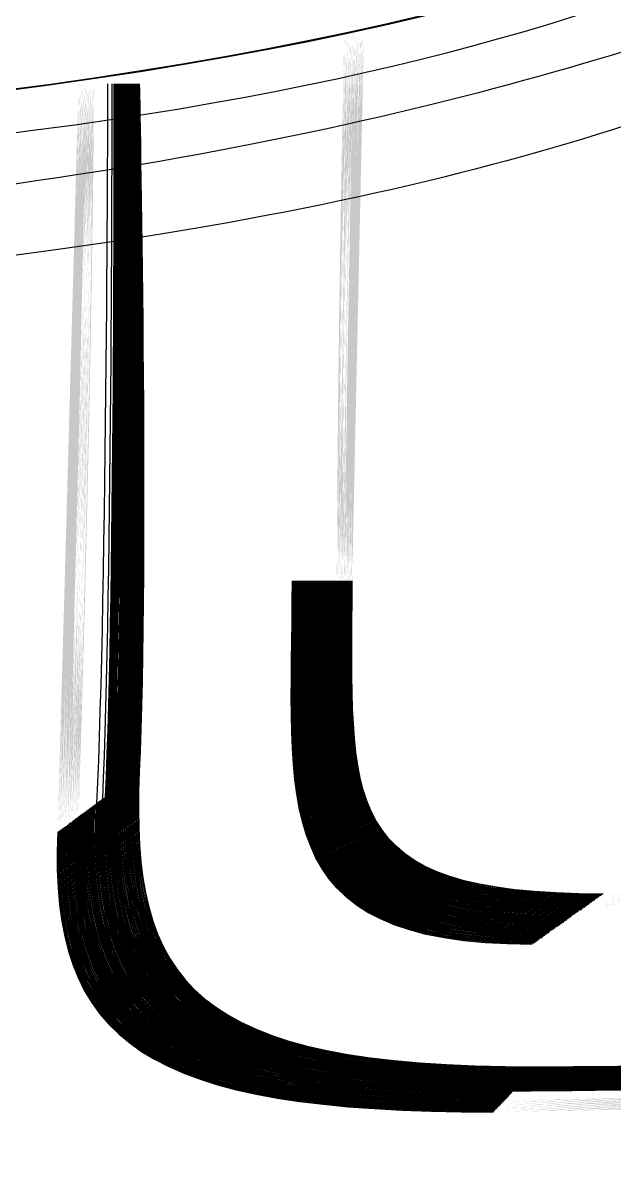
# Model space of a CAD drawing. Header units: millimetres. Extents: x 1111 to 1333, y -447 to -319.
# Drawn here: x 1281.2238 to 1281.2924, y -442.0168 to -441.8849 of the extents above; entities that cross this region are included whole.
import ezdxf

# ---------------------------------------------------------------- set-up
doc = ezdxf.new("R2010")
doc.units = ezdxf.units.MM

# ---------------------------------------------------------------- blocks, each defined once
blk = doc.blocks.new('scanne')
at = {"transparency": 33554559}
h = blk.add_hatch(color=256, dxfattribs=at)
h.paths.add_polyline_path([(0.3979454049256219, 0.4791329644069721, 0.000348593503615), (1.12273494491842, 0.4778556414512423)], flags=0)
h.paths.add_polyline_path([(1.122734944931153, 0.4778556414512423, 0.0003490594145766), (1.847615722274667, 0.4791329644067446)], flags=0)
h.paths.add_polyline_path([(2.39887181502695, 0.8779770573146379), (2.212337044821879, 0.8779770573146379)], flags=0)
h.paths.add_polyline_path([(2.201206087637046, 0.8731870962308221), (2.172420702457429, 0.8426225826488007)], flags=0)
h.paths.add_polyline_path([(2.163160111029128, 0.8423488705866475), (2.129493527411568, 0.8734608082927479)], flags=0)
h.paths.add_polyline_path([(2.118225714195659, 0.8779770573146379), (1.932101512083363, 0.8779770573146379)], flags=0)
h.paths.add_polyline_path([(1.932101512083363, 0.8779770573146379, 0.3081533001647686), (1.925076235826736, 0.8731870962310495)], flags=0)
h.paths.add_polyline_path([(1.925076235827646, 0.8731870962308221), (1.924346336995995, 0.8669829561604274)], flags=0)
h.paths.add_polyline_path([(1.122734944960257, 0.7356011664344351, 0.0084323488305773), (1.692694695249656, 0.7471883103894471)], flags=0)
h.paths.add_polyline_path([(0.5529576693777472, 0.7471883103892197, 0.008435613470143), (1.122734944959347, 0.7356011664344351)], flags=0)
h.paths.add_polyline_path([(0.3212147902770539, 0.8669829561604274), (0.3205305101221256, 0.8731870962308221)], flags=0)
h.paths.add_polyline_path([(0.3134596151887763, 0.8779770573146379), (0.1274266504312891, 0.8779770573146379)], flags=0)
h.paths.add_polyline_path([(0.1160675998614806, 0.8734608082927479), (0.0824922535982751, 0.8423488705866475)], flags=0)
h.paths.add_polyline_path([(0.0730491874612653, 0.8426225826488007), (0.0444006583127248, 0.8731870962308221)], flags=0)
h.paths.add_polyline_path([(0.0333153198046148, 0.8779770573146379), (-0.1532650690771788, 0.8779770573146379)], flags=0)
h = blk.add_hatch(color=256, dxfattribs=at)
h.paths.add_polyline_path([(1.75336297377612, 0.6521007400751841, 0.0045207308033947), (1.755780763656503, 0.7388674637068107)], flags=0)
h.paths.add_polyline_path([(2.121688171782579, 0.6252313393292753, 0.0011251765678263), (1.803817230526647, 0.619620242059682)], flags=0)
h.paths.add_polyline_path([(2.121688171778941, 0.6252313393292753, 0.1465115325513632), (2.237012187204754, 0.6610420007650646)], flags=0)
h.paths.add_polyline_path([(2.121688171778941, 0.6478582031154474, 0.0549144206479546), (2.237012187204754, 0.6610420007650646)], flags=0)
h.paths.add_polyline_path([(2.121688171785763, 0.6478582031154474, 0.0007520427109599), (1.816590460073939, 0.6448929891112131)], flags=0)
h.paths.add_polyline_path([(1.788854304473488, 0.7447066543613801, 0.0068315138256343), (1.787485744164087, 0.6812054559936769)], flags=0)
h = blk.add_hatch(color=256, dxfattribs=at)
h.paths.add_polyline_path([(1.753490706071943, 0.652191977429311, 0.0042237114740628), (1.755862877275149, 0.7388674637065833)], flags=0)
h.paths.add_polyline_path([(2.121633429363782, 0.6253225766831747, 0.0011369116975774), (1.803853725462658, 0.6196658607366317)], flags=0)
h.paths.add_polyline_path([(2.121633429366056, 0.6253225766831747, 0.1465422272343393), (2.236683732730625, 0.6609051447339879)], flags=0)
h.paths.add_polyline_path([(2.121679048043233, 0.6477669657613206, 0.0550335022062858), (2.236683732730625, 0.6609051447339879)], flags=0)
h.paths.add_polyline_path([(2.121679048053238, 0.6477669657613206, 0.0007389381559305), (1.816490098996609, 0.6448473704342633)], flags=0)
h.paths.add_polyline_path([(1.788753943383426, 0.744661035684203, 0.0066144056081673), (1.787431001751201, 0.6812054559936769)], flags=0)
h = blk.add_hatch(color=256, dxfattribs=at)
h.paths.add_polyline_path([(1.753604752764886, 0.6522832147829832, 0.0043399684135269), (1.755931305290914, 0.7388674637068107)], flags=0)
h.paths.add_polyline_path([(2.121610620030196, 0.6254138140373016, 0.0011375672598247), (1.8039221534857, 0.6197570980907586)], flags=0)
h.paths.add_polyline_path([(2.121610620027922, 0.6254138140373016, 0.146557913443924), (2.236341592653161, 0.6607682887029114)], flags=0)
h.paths.add_polyline_path([(2.121610620027922, 0.6476757284076485, 0.0551575494776463), (2.236341592653161, 0.6607682887031388)], flags=0)
h.paths.add_polyline_path([(2.121610620037472, 0.6476757284076485, 0.0007400297223854), (1.816421670988574, 0.6447561330803638)], flags=0)
h.paths.add_polyline_path([(1.788639896691393, 0.7446610356844304, 0.006386546976846), (1.787362573735435, 0.6812054559936769)], flags=0)
h = blk.add_hatch(color=256, dxfattribs=at)
h.paths.add_polyline_path([(1.753673180780197, 0.6523288334599329, 0.0042107423584544), (1.756045351982947, 0.7388674637068107)], flags=0)
h.paths.add_polyline_path([(2.12154219201534, 0.6254594327142513, 0.0011385516681869), (1.80399058150283, 0.6198027167679357)], flags=0)
h.paths.add_polyline_path([(2.121542192012611, 0.6254594327142513, 0.1467474621164464), (2.236045071253329, 0.6606770513492393)], flags=0)
h.paths.add_polyline_path([(2.121542192012611, 0.6475844910535216, 0.0554164269186411), (2.236045071253329, 0.6606770513492393)], flags=0)
h.paths.add_polyline_path([(2.121542192007154, 0.6475844910535216, 0.0007282498446598), (1.816307624286082, 0.6447105144031866)], flags=0)
h.paths.add_polyline_path([(1.78852584999845, 0.744661035684203, 0.0063865469767608), (1.787248527042493, 0.6812054559936769)], flags=0)
h = blk.add_hatch(color=256, dxfattribs=at)
h.paths.add_polyline_path([(1.753828284281325, 0.6523744521373374, 0.004446598116234999), (1.756109218130632, 0.7388674637068107)], flags=0)
h.paths.add_polyline_path([(2.121469202125581, 0.6255506700681508, 0.0011464309567996), (1.804008828970154, 0.619848335444658)], flags=0)
h.paths.add_polyline_path([(2.121469202129219, 0.6255506700681508, 0.1470542932517367), (2.235698369307328, 0.6605858139948851)], flags=0)
h.paths.add_polyline_path([(2.121514820806851, 0.6475388723765719, 0.0555948979319093), (2.235698369307783, 0.6605858139951124)], flags=0)
h.paths.add_polyline_path([(2.121514820814127, 0.6475388723765719, 0.0007278121317098), (1.816189015713234, 0.6446648957260095)], flags=0)
h.paths.add_polyline_path([(1.788452860115967, 0.7446154170072532, 0.0063965836406748), (1.78717553716001, 0.6812054559936769)], flags=0)
h = blk.add_hatch(color=256, dxfattribs=at)
h.paths.add_polyline_path([(1.753896712297546, 0.6525113081681866, 0.004455100022475), (1.756177646147307, 0.7388674637068107)], flags=0)
h.paths.add_polyline_path([(2.121400774112089, 0.6256419074222777, 0.0011474237352317), (1.804077256992286, 0.6199395727987849)], flags=0)
h.paths.add_polyline_path([(2.121446392791085, 0.647447635022445, 0.0556694599012887), (2.235401847907041, 0.6604489579642632)], flags=0)
h.paths.add_polyline_path([(2.121446392801544, 0.647447635022445, 0.000726520215918), (1.816074969039846, 0.6445736583723374)], flags=0)
h.paths.add_polyline_path([(1.788293194746302, 0.7446154170072532, 0.0061683436443107), (1.787061490467067, 0.6812054559936769)], flags=0)
h = blk.add_hatch(color=256, dxfattribs=at)
h.paths.add_polyline_path([(1.754029006460086, 0.6525569268451364, 0.0045632304743771), (1.75626432163267, 0.7388674637070382)], flags=0)
h.paths.add_polyline_path([(2.12135059356774, 0.6257331447761773, 0.0011595771113825), (1.804163932472192, 0.6199851914755073)], flags=0)
h.paths.add_polyline_path([(2.121396212246736, 0.6473563976685455, 0.0557970137205103), (2.235077955300539, 0.6603121019331866)], flags=0)
h.paths.add_polyline_path([(2.121396212239005, 0.6473563976685455, 0.0007160463425469), (1.816024788486402, 0.6445280396953877)], flags=0)
h.paths.add_polyline_path([(1.788197395524775, 0.7445697983303035, 0.0059494244785475), (1.787011309922718, 0.6812054559936769)], flags=0)
h = blk.add_hatch(color=256, dxfattribs=at)
h.paths.add_polyline_path([(1.754165862491163, 0.6526481641992632, 0.0046912079826551), (1.756355558986115, 0.7388674637068107)], flags=0)
h.paths.add_polyline_path([(2.121304974897839, 0.6257787634533543, 0.0011490812376723), (1.804209551146641, 0.6200764288296341)], flags=0)
h.paths.add_polyline_path([(2.121350593568649, 0.647265160314646, 0.0559252680737343), (2.234758624561209, 0.66017524590211)], flags=0)
h.paths.add_polyline_path([(2.121350593580928, 0.6472651603148734, 0.0007158312018325), (1.815933551143416, 0.6444368023414881)], flags=0)
h.paths.add_polyline_path([(1.788106158169966, 0.7445241796533538, 0.0059587908245812), (1.786920072568364, 0.6812054559936769)], flags=0)
h = blk.add_hatch(color=256, dxfattribs=at)
h.paths.add_polyline_path([(1.75425253797789, 0.6527394015529353, 0.0051164531188052), (1.756442234473752, 0.7388674637068107)], flags=0)
h.paths.add_polyline_path([(2.121254794350761, 0.6258700008070264, 0.0011612529131111), (1.804296226630185, 0.620122047506584)], flags=0)
h.paths.add_polyline_path([(2.121300413023845, 0.6471739229605192, 0.0561347460330705), (2.234480350631429, 0.6600840085482105)], flags=0)
h.paths.add_polyline_path([(2.121300413030667, 0.6471739229607465, 0.0007040759164888), (1.815837751918252, 0.6443911836645384)], flags=0)
h.paths.add_polyline_path([(1.78801035894935, 0.7444785609766315, 0.0057388161562281), (1.786869892024469, 0.6812054559936769)], flags=0)
h = blk.add_hatch(color=256, dxfattribs=at)
h.paths.add_polyline_path([(1.754348337198962, 0.6527850202301125, 0.0046902980608335), (1.756538033694823, 0.7388674637068107)], flags=0)
h.paths.add_polyline_path([(2.121213737535299, 0.6259156194839762, 0.0011711396838459), (1.804346407179536, 0.620122047506584)], flags=0)
h.paths.add_polyline_path([(2.12125935621475, 0.6470826856066197, 0.0565689074085409), (2.234119963083912, 0.659992771194311)], flags=0)
h.paths.add_polyline_path([(2.121259356223845, 0.6470826856066197, 0.0007026151696233), (1.815705457750709, 0.6442999463101842)], flags=0)
h.paths.add_polyline_path([(1.787878064785445, 0.7444785609761766, 0.0055094310277435), (1.786783216538196, 0.6812054559936769)], flags=0)
h = blk.add_hatch(color=256, dxfattribs=at)
h.paths.add_polyline_path([(1.754503440701, 0.6528762575842393, 0.0049287877480794), (1.756601899842507, 0.7388674637070382)], flags=0)
h.paths.add_polyline_path([(2.121140747659637, 0.626006856838103, 0.0011698179904408), (1.804364654644587, 0.6202132848604834)], flags=0)
h.paths.add_polyline_path([(2.121186366331812, 0.6470370669294426, 0.0565658593344537), (2.233773261138367, 0.6598559151632344)], flags=0)
h.paths.add_polyline_path([(2.12118636633545, 0.6470370669294426, 0.000703653050372), (1.815632467854584, 0.644254327633007)], flags=0)
h.paths.add_polyline_path([(1.787805074902962, 0.7444329422994543, 0.0057478666963846), (1.786664607978082, 0.6812054559936769)], flags=0)
h = blk.add_hatch(color=256, dxfattribs=at)
h.paths.add_polyline_path([(1.754567306848684, 0.6529674949381388, 0.0053460969302055), (1.756665765990192, 0.7388674637068107)], flags=0)
h.paths.add_polyline_path([(2.121067757772607, 0.6260980941920025, 0.0011780297318208), (1.804428520792271, 0.6202589035374331)], flags=0)
h.paths.add_polyline_path([(2.121158995126052, 0.6469458295755431, 0.0568350023412452), (2.233472177870908, 0.6597646778091076)], flags=0)
h.paths.add_polyline_path([(2.121158995123778, 0.6469458295757704, 0.0007034417603802), (1.815559477981196, 0.6441630902793349)], flags=0)
h.paths.add_polyline_path([(1.787686466341938, 0.7444329422994543, 0.0055181200978783), (1.786591618094234, 0.6812054559936769)], flags=0)
h = blk.add_hatch(color=256, dxfattribs=at)
h.paths.add_polyline_path([(1.754704162879761, 0.6530587322920383, 0.0050486604436692), (1.756757003344546, 0.7388674637070382)], flags=0)
h.paths.add_polyline_path([(2.120976520420981, 0.6261437128691796, 0.0011721889115353), (1.80451975815481, 0.62035014089156)], flags=0)
h.paths.add_polyline_path([(2.121067757772607, 0.6468545922216437, 0.0569726280450838), (2.233152847132032, 0.6596278217782583)], flags=0)
h.paths.add_polyline_path([(2.121067757781247, 0.6468545922218709, 0.0006906838333048), (1.815422621957395, 0.6441174716026126)], flags=0)
h.paths.add_polyline_path([(1.787595228988038, 0.7443873236222771, 0.0052967007355571), (1.786545999417512, 0.6812054559936769)], flags=0)
h = blk.add_hatch(color=256, dxfattribs=at)
h.paths.add_polyline_path([(1.754790838366034, 0.6531499696461652, 0.0054671983324593), (1.756843678831273, 0.7388674637068107)], flags=0)
h.paths.add_polyline_path([(2.12092633987163, 0.6262349502230791, 0.001180076623499), (1.804560814963906, 0.6203957595685097)], flags=0)
h.paths.add_polyline_path([(2.121017577227348, 0.6468089735446938, 0.0568518820807596), (2.232828954525075, 0.6594909657474091)], flags=0)
h.paths.add_polyline_path([(2.12101757723326, 0.6468089735446938, 0.0007019825311689), (1.815326822721317, 0.6440262342482584)], flags=0)
h.paths.add_polyline_path([(1.787499429766512, 0.7443873236225045, 0.0055268303211234), (1.786404581519263, 0.6812054559936769)], flags=0)
h = blk.add_hatch(color=256, dxfattribs=at)
h.paths.add_polyline_path([(1.754882075720388, 0.6531955883228875, 0.004621028581034001), (1.756934916184718, 0.7388674637068107)], flags=0)
h.paths.add_polyline_path([(2.120926339879815, 0.6262805688998015, 0.0011824387621626), (1.804606433634717, 0.620441378245232)], flags=0)
h.paths.add_polyline_path([(2.120971958549716, 0.646717736190567, 0.0571841672071443), (2.232509623786199, 0.6593997283932822)], flags=0)
h.paths.add_polyline_path([(2.1209719585529, 0.646717736190567, 0.0007017718419089), (1.815235585376967, 0.6439349968943588)], flags=0)
h.paths.add_polyline_path([(1.787362573735435, 0.7443417049453274, 0.0050745561537438), (1.786358962842086, 0.6812054559936769)], flags=0)
h = blk.add_hatch(color=256, dxfattribs=at)
h.paths.add_polyline_path([(1.755037179221517, 0.6532868256770143, 0.0052905286710633), (1.756998782332402, 0.7388674637068107)], flags=0)
h.paths.add_polyline_path([(2.120853349989147, 0.6263718062539283, 0.0011927058284037), (1.804670299789222, 0.6204869969226366)], flags=0)
h.paths.add_polyline_path([(2.120944587343956, 0.6466264988366675, 0.0573203369257379), (2.232208540518286, 0.659262872362433)], flags=0)
h.paths.add_polyline_path([(2.120944587341682, 0.6466264988366675, 0.0006910814437689), (1.815162595496758, 0.6438893782174091)], flags=0)
h.paths.add_polyline_path([(1.787289583852498, 0.7443417049453274, 0.0050745561537154), (1.786285972958694, 0.6812054559936769)], flags=0)
h = blk.add_hatch(color=256, dxfattribs=at)
h.paths.add_polyline_path([(1.755105607237283, 0.653378063030914, 0.0052911795118804), (1.757067210347713, 0.7388674637068107)], flags=0)
h.paths.add_polyline_path([(2.120784921980202, 0.6264630436080552, 0.0011937428640579), (1.804738727804078, 0.6205782342765361)], flags=0)
h.paths.add_polyline_path([(2.120876159328645, 0.646535261482768, 0.057457292238458), (2.231866400440821, 0.6591260163315839)], flags=0)
h.paths.add_polyline_path([(2.120876159335011, 0.646535261482768, 0.000678359306981), (1.815048548800632, 0.6438437595404594)], flags=0)
h.paths.add_polyline_path([(1.78717553716001, 0.7442960862683777, 0.0048516844351286), (1.786217544943383, 0.6812054559936769)], flags=0)
h = blk.add_hatch(color=256, dxfattribs=at)
h.paths.add_polyline_path([(1.755242463268359, 0.6534693003848134, 0.0054131379910259), (1.757158447702067, 0.7388674637068107)], flags=0)
h.paths.add_polyline_path([(2.120739303291657, 0.6265542809617273, 0.0012036876093685), (1.804784346478982, 0.6206238529534858)], flags=0)
h.paths.add_polyline_path([(2.120830540651923, 0.6464440241288685, 0.0577966347866504), (2.231547069702401, 0.6590347789774569)], flags=0)
h.paths.add_polyline_path([(2.120830540656015, 0.6464440241286411, 0.0006791575245624), (1.814957311434454, 0.6437525221863325)], flags=0)
h.paths.add_polyline_path([(1.78708429980611, 0.7442960862681502, 0.0048516844348729), (1.786126307589029, 0.6812054559936769)], flags=0)
h = blk.add_hatch(color=256, dxfattribs=at)
h.paths.add_polyline_path([(1.755329138754632, 0.6535605377387128, 0.0054140415864748), (1.757245123187885, 0.7388674637070382)], flags=0)
h.paths.add_polyline_path([(2.120643504082408, 0.6266455183158542, 0.0012026763278161), (1.804825403281256, 0.6207150903073853)], flags=0)
h.paths.add_polyline_path([(2.120780360106664, 0.6463984054516914, 0.0577335921851474), (2.231223177094989, 0.6588979229466077)], flags=0)
h.paths.add_polyline_path([(2.120780360106664, 0.6463984054519188, 0.0006904596471898), (1.814861512220659, 0.6436612848324331)], flags=0)
h.paths.add_polyline_path([(1.786942881907862, 0.7442504675914279, 0.0046280836606421), (1.786030508367502, 0.6812054559936769)], flags=0)
h = blk.add_hatch(color=256, dxfattribs=at)
h.paths.add_polyline_path([(1.755461432918082, 0.6536517750928397, 0.005536801593313), (1.757331798674158, 0.7388674637068107)], flags=0)
h.paths.add_polyline_path([(2.120593323528964, 0.6267367556697537, 0.0012129759769418), (1.804912078771621, 0.620760708984335)], flags=0)
h.paths.add_polyline_path([(2.120730179562769, 0.6463071680975645, 0.0580770062146787), (2.230899284489396, 0.6588066855924808)], flags=0)
h.paths.add_polyline_path([(2.120730179574593, 0.6463071680977919, 0.0006787501757577), (1.814765713010046, 0.6436156661554833)], flags=0)
h.paths.add_polyline_path([(1.786847082684971, 0.7442504675912005, 0.0043967868146124), (1.785980327822699, 0.6812054559936769)], flags=0)
h = blk.add_hatch(color=256, dxfattribs=at)
h.paths.add_polyline_path([(1.755552670271526, 0.6536973937700168, 0.0055373825184539), (1.757423036027603, 0.7388674637070382)], flags=0)
h.paths.add_polyline_path([(2.120547704857244, 0.6267823743469308, 0.0012181885653614), (1.805003316126885, 0.6208063276612849)], flags=0)
h.paths.add_polyline_path([(2.120684560885138, 0.6462159307436651, 0.0581606283674468), (2.230625572426333, 0.6586698295614042)], flags=0)
h.paths.add_polyline_path([(2.120684560874678, 0.6462159307436651, 0.0006785466390197), (1.814674475651145, 0.6435244288015838)], flags=0)
h.paths.add_polyline_path([(1.786801464008249, 0.7442048489142508, 0.0046354149669019), (1.785889090468799, 0.6812054559936769)], flags=0)
h = blk.add_hatch(color=256, dxfattribs=at)
h.paths.add_polyline_path([(1.755666716964469, 0.6537886311236889, 0.0060827151114517), (1.757491464043823, 0.7388674637068107)], flags=0)
h.paths.add_polyline_path([(2.120479276840114, 0.6268736117008303, 0.0012168165901665), (1.805026125459562, 0.6208975650151843)], flags=0)
h.paths.add_polyline_path([(2.120616132869827, 0.6461246933899929, 0.0583025452784299), (2.230283432348869, 0.6585329735305551)], flags=0)
h.paths.add_polyline_path([(2.12061613288256, 0.6461246933899929, 0.0006668476056072), (1.814560428964114, 0.6434788101244067)], flags=0)
h.paths.add_polyline_path([(1.786687417316215, 0.7441592302373011, 0.0044107340425534), (1.785820662453488, 0.6812054559936769)], flags=0)
h = blk.add_hatch(color=256, dxfattribs=at)
h.paths.add_polyline_path([(1.755776201788876, 0.6538798684778158, 0.0056622407130225), (1.757600948868685, 0.7388674637068107)], flags=0)
h.paths.add_polyline_path([(2.120406286950355, 0.6269192303777801, 0.0012157959135833), (1.805089991611794, 0.6209431836923613)], flags=0)
h.paths.add_polyline_path([(2.120588761664066, 0.6460790747128158, 0.058503816085509), (2.229936730404688, 0.6584417361766555)], flags=0)
h.paths.add_polyline_path([(2.120588761652243, 0.6460790747130432, 0.0006781398407021), (1.814487439066169, 0.6433875727705072)], flags=0)
h.paths.add_polyline_path([(1.786568808755646, 0.7441592302373011, 0.0044107340425108), (1.785702053892919, 0.6812054559936769)], flags=0)
at = {"lineweight": -3}
for points in [[(1.897636601618842, 0.7989518231679541), (1.864198111386713, 0.7715806169749158), (1.825878422717096, 0.7359524302473801), (1.660875668050493, 0.7320748427032413)], [(1.660889353653828, 0.7320429096293993), (1.825892108319521, 0.7359661158502604), (1.865169789207129, 0.7715486839010737), (1.898517042084904, 0.7989655087710616)], [(1.660889353653828, 0.7283249874549256), (1.796969867109282, 0.7283249874549256), (1.840763797017871, 0.7571103726343154), (1.861885244464019, 0.7681500924657031)], [(1.819140544125502, 0.7426492520291958), (1.784652824322392, 0.7321113376449376), (1.737346256286173, 0.7223489407695072), (1.660889353653828, 0.7205698123668755)], [(1.759142860150632, 0.7388674637068107), (1.759142860150632, 0.7388674637068107), (1.759051622796278, 0.6800649890690238), (1.757865537195129, 0.6554309034954713)], [(1.759630979994881, 0.7388674637068107), (1.759630979994881, 0.7388674637068107), (1.759676598671603, 0.6805667945159258), (1.758536131746723, 0.6559327089423732)], [(1.759872758982282, 0.7388674637068107), (1.759872758982282, 0.7388674637068107), (1.760009615013359, 0.6808405065778516), (1.758869148088479, 0.656160802327122)], [(1.759963996336637, 0.7388674637068107), (1.759963996336637, 0.7388674637068107), (1.760146471044436, 0.6808861252548013), (1.759006004119555, 0.6562520396812488)], [(1.760032424351948, 0.7388674637068107), (1.760032424351948, 0.7388674637068107), (1.760214899059747, 0.6809317439317512), (1.759074432135321, 0.6562976583581986)], [(1.760123661705847, 0.7388674637068107), (1.760123661705847, 0.7388674637068107), (1.760351755090823, 0.6810229812858779), (1.759211288166397, 0.6563888957123254)], [(1.760182965986359, 0.7388674637068107), (1.760182965986359, 0.7388674637068107), (1.760456678047603, 0.6810685999628276), (1.759270592446, 0.6564801330662249)], [(1.760274203339804, 0.7388674637068107), (1.760274203339804, 0.7388674637068107), (1.76059353407868, 0.6811598373167272), (1.759407448477077, 0.6565257517431747)], [(1.760365440694158, 0.7388674637068107), (1.760365440694158, 0.7388674637068107), (1.760684771433034, 0.6812510746706267), (1.759498685831431, 0.6566169890970741)], [(1.760452116180431, 0.7388674637068107), (1.760452116180431, 0.7388674637068107), (1.760771446919306, 0.6813423120247535), (1.759630979994881, 0.6567082264512011)], [(1.760525106062914, 0.7388674637068107), (1.760525106062914, 0.7388674637068107), (1.760890055479421, 0.681433549378653), (1.759749588554541, 0.6567994638051005)], [(1.760588972211508, 0.7388674637068107), (1.760588972211508, 0.7388674637068107), (1.760908302950383, 0.6815247867327799), (1.759813454702225, 0.6568907011592274)], [(1.760675647697325, 0.7388674637068107), (1.760675647697325, 0.7388674637068107), (1.761131834467278, 0.6816160240866794), (1.759945748865675, 0.6569363198359497)], [(1.76076688505168, 0.7388674637068107), (1.76076688505168, 0.7388674637068107), (1.761223071821177, 0.6817072614405788), (1.760036986220029, 0.6570275571898492)], [(1.760853560537952, 0.7388674637068107), (1.760853560537952, 0.7388674637068107), (1.761355365984627, 0.6817528801175285), (1.760169280383024, 0.6571187945439761)], [(1.760921988553718, 0.7388674637068107), (1.760921988553718, 0.7388674637068107), (1.761423793999938, 0.6818441174716554), (1.760283327075512, 0.6572100318981029)], [(1.761031473378125, 0.7388674637068107), (1.761031473378125, 0.7388674637068107), (1.761533278824344, 0.6819353548255549), (1.760392811899919, 0.6573012692520024)], [(1.761077092054847, 0.7388674637068107), (1.761077092054847, 0.7388674637068107), (1.761624516178699, 0.6819809735027321), (1.760484049254273, 0.6573925066059019)], [(1.761186576880163, 0.7388674637068107), (1.761186576880163, 0.7388674637068107), (1.761779619680737, 0.6820722108564042), (1.760639152756311, 0.6574381252828517)], [(1.761255004895474, 0.7388674637068107), (1.761255004895474, 0.7388674637068107), (1.761848047696503, 0.682163448210531), (1.760707580771622, 0.6575293626369785)], [(1.761341680381292, 0.7388674637068107), (1.761341680381292, 0.7388674637068107), (1.76202596053622, 0.6822546855644305), (1.760839874935072, 0.657620599990878)], [(1.761432917735646, 0.7388674637068107), (1.761432917735646, 0.7388674637068107), (1.762117197890574, 0.6823459229185574), (1.760931112288517, 0.6577118373447775)], [(1.761519593221919, 0.7388674637068107), (1.761519593221919, 0.7388674637068107), (1.762203873376392, 0.6824371602724569), (1.761063406451512, 0.6578030746986769)], [(1.761588021237685, 0.7388674637068107), (1.761588021237685, 0.7388674637068107), (1.762317920069335, 0.6825283976263563), (1.761177453144455, 0.657848693375854)], [(1.761679258591129, 0.7388674637068107), (1.761679258591129, 0.7388674637068107), (1.762454776100412, 0.6826196349804832), (1.761314309175531, 0.6579399307297537)], [(1.76174768660644, 0.7388674637068107), (1.76174768660644, 0.7388674637068107), (1.762568822792445, 0.6827108723343827), (1.761382737190842, 0.6580311680838804)], [(1.761838923960795, 0.7388674637068107), (1.761838923960795, 0.7388674637068107), (1.762614441469168, 0.6827564910113324), (1.761473974544742, 0.6581224054377799)], [(1.761925599447067, 0.7388674637068107), (1.761925599447067, 0.7388674637068107), (1.762792354309794, 0.6828477283652319), (1.761606268707737, 0.6582136427916794)], [(1.761989465595206, 0.7388674637068107), (1.761989465595206, 0.7388674637068107), (1.762810601780302, 0.6828933470421817), (1.761715753533053, 0.6582592614686292)], [(1.762076141080569, 0.7388674637068107), (1.762076141080569, 0.7388674637068107), (1.762988514620928, 0.6829389657193587), (1.761848047696503, 0.658350498822756)], [(1.762144569096335, 0.7388674637068107), (1.762144569096335, 0.7388674637068107), (1.763011323959062, 0.6830302030732583), (1.761916475711814, 0.6584417361766555)], [(1.762240368318316, 0.7388674637068107), (1.762240368318316, 0.7388674637068107), (1.763198360535398, 0.6831214404273851), (1.762057893610517, 0.6584873548536053)], [(1.762322481936962, 0.7388674637068107), (1.762322481936962, 0.7388674637068107), (1.763280474153134, 0.6832126777812846), (1.762140007228708, 0.6585785922075047)], [(1.762413719290407, 0.7388674637068107), (1.762413719290407, 0.7388674637068107), (1.763417330184211, 0.6833039151351841), (1.76227686325933, 0.6586698295616316)], [(1.762477585438091, 0.7388674637068107), (1.762477585438091, 0.7388674637068107), (1.763481196331895, 0.6833951524890836), (1.762386348084646, 0.658761066915531)], [(1.762568822792445, 0.7388674637068107), (1.762568822792445, 0.7388674637068107), (1.763618052362971, 0.6834863898432105), (1.762523204115723, 0.6588523042696579)], [(1.762655498279173, 0.7388674637068107), (1.762655498279173, 0.7388674637068107), (1.763750346525966, 0.6835776271971099), (1.762609879601541, 0.6588979229466077)], [(1.762746735632617, 0.7388674637068107), (1.762746735632617, 0.7388674637068107), (1.763841583880321, 0.6836232458740596), (1.762746735632617, 0.6589891603005072)], [(1.762815163647928, 0.7388674637068107), (1.762815163647928, 0.7388674637068107), (1.763955630572809, 0.6837144832279592), (1.762815163647928, 0.6590803976544067)], [(1.820782816496603, 0.7345519368636815), (1.786568808756101, 0.7231928862936458), (1.737346256286173, 0.7146165750198179), (1.660889353653828, 0.7128374466174137)], [(1.808342603282881, 0.6390537984566436), (1.776956953514627, 0.6390537984566436), (1.780560828996613, 0.6553396661413445), (1.780560828996613, 0.6812054559936769)], [(1.808456649974914, 0.639145035810543), (1.777071000207115, 0.639145035810543), (1.780629257011923, 0.6553396661413445), (1.780629257011923, 0.6812054559936769)], [(1.808547887329268, 0.6391906544877202), (1.777162237561014, 0.6391906544877202), (1.780720494366278, 0.6553396661413445), (1.780720494366278, 0.6812054559936769)], [(1.80864368655034, 0.6392362731646699), (1.777258036782541, 0.6392362731646699), (1.780770674910627, 0.6553396661413445), (1.780770674910627, 0.6812054559936769)], [(1.808734923904694, 0.6392818918416197), (1.777394892813617, 0.6392818918416197), (1.780861912264981, 0.6553396661413445), (1.780861912264981, 0.6812054559936769)], [(1.808853532464809, 0.6393731291957466), (1.777467882696555, 0.6393731291957466), (1.780934902148374, 0.6553396661413445), (1.780934902148374, 0.6812054559936769)], [(1.808899151141531, 0.6394187478724689), (1.777559120050909, 0.6394187478724689), (1.781026139501818, 0.6553396661413445), (1.781026139501818, 0.6812054559936769)], [(1.808999512231139, 0.6395099852265957), (1.777659481140062, 0.6395099852265957), (1.781126500591426, 0.6553396661413445), (1.781126500591426, 0.6812054559936769)], [(1.809086187717866, 0.6395556039035455), (1.777746156626335, 0.6395556039035455), (1.781213176078153, 0.6553396661413445), (1.781213176078153, 0.6812054559936769)], [(1.8092002344099, 0.6396468412574449), (1.777814584642101, 0.6396468412574449), (1.781281604092555, 0.6553396661413445), (1.781281604092555, 0.6812054559936769)], [(1.809296033631426, 0.639738078611572), (1.777956002540804, 0.639738078611572), (1.781331784637814, 0.6553396661413445), (1.781331784637814, 0.6812054559936769)], [(1.809414642191995, 0.6397836972885216), (1.778028992423742, 0.6397836972885216), (1.781450393197928, 0.6553396661413445), (1.781450393197928, 0.6812054559936769)], [(1.809510441413067, 0.6398293159654714), (1.778124791645268, 0.6398293159654714), (1.781500573742277, 0.6553396661413445), (1.781500573742277, 0.6812054559936769)], [(1.809601678767421, 0.6399205533193708), (1.778216028999622, 0.6399205533193708), (1.781637429773354, 0.6553396661413445), (1.781637429773354, 0.6812054559936769)], [(1.809670106782732, 0.6399661719963206), (1.778330075691656, 0.6399661719963206), (1.781660239112397, 0.6553396661413445), (1.781660239112397, 0.6812054559936769)], [(1.809806962813809, 0.6400574093504475), (1.77842131304601, 0.6400574093504475), (1.781751476465842, 0.6553396661413445), (1.781751476465842, 0.6812054559936769)], [(1.809875390829574, 0.6401486467045743), (1.778489741061321, 0.6401486467045743), (1.781819904481153, 0.6553396661413445), (1.781819904481153, 0.6812054559936769)], [(1.809971190050646, 0.6401942653812966), (1.778585540283302, 0.6401942653812966), (1.781915703703134, 0.6553396661413445), (1.781915703703134, 0.6812054559936769)], [(1.810062427405, 0.6402855027351962), (1.778722396314378, 0.6402855027351962), (1.782006941057488, 0.6553396661413445), (1.782006941057488, 0.6812054559936769)], [(1.810158226626981, 0.6403311214123732), (1.77881819553545, 0.6403311214123732), (1.782057121601837, 0.6553396661413445), (1.782057121601837, 0.6812054559936769)], [(1.810272273319014, 0.640376740089323), (1.778886623551215, 0.640376740089323), (1.782171168294325, 0.6553396661413445), (1.782171168294325, 0.6812054559936769)], [(1.810345263202407, 0.6404679774434499), (1.77900523211133, 0.6404679774434499), (1.782244158177263, 0.6553396661413445), (1.782244158177263, 0.6812054559936769)], [(1.810436500555852, 0.6405592147973495), (1.77909646946523, 0.6405592147973495), (1.782335395531617, 0.6553396661413445), (1.782335395531617, 0.6812054559936769)], [(1.810555109116421, 0.6406504521512489), (1.779169459348622, 0.6406504521512489), (1.78240838541501, 0.6553396661413445), (1.78240838541501, 0.6812054559936769)], [(1.810623537132187, 0.6406960708281986), (1.779283506040655, 0.6406960708281986), (1.782522432107043, 0.6553396661413445), (1.782522432107043, 0.6812054559936769)], [(1.81076495503089, 0.6407416895051484), (1.779379305262636, 0.6407416895051484), (1.782572612651847, 0.6553396661413445), (1.782572612651847, 0.6812054559936769)], [(1.810856192384335, 0.6408329268592752), (1.779470542616536, 0.6408329268592752), (1.782618231329024, 0.6553396661413445), (1.782618231329024, 0.6812054559936769)], [(1.810951991606316, 0.640878545536225), (1.779566341838517, 0.640878545536225), (1.78271403055055, 0.6553396661413445), (1.78271403055055, 0.6812054559936769)], [(1.811024981489708, 0.6409697828901244), (1.779639331721455, 0.6409697828901244), (1.78283263911021, 0.6553396661413445), (1.78283263911021, 0.6812054559936769)], [(1.811088847637392, 0.6410610202440239), (1.779748816545861, 0.6410610202440239), (1.782896505258349, 0.6553396661413445), (1.782896505258349, 0.6812054559936769)], [(1.811230265536096, 0.6411066389212011), (1.779844615767842, 0.6411066389212011), (1.782946685803608, 0.6553396661413445), (1.782946685803608, 0.6812054559936769)], [(1.811321502889541, 0.6411522575981508), (1.779935853122196, 0.6411522575981508), (1.78308354183423, 0.6553396661413445), (1.78308354183423, 0.6812054559936769)], [(1.811412740243895, 0.6411978762751005), (1.780072709152364, 0.6411978762751005), (1.783129160510952, 0.6553396661413445), (1.783129160510952, 0.6812054559936769)], [(1.811490291994914, 0.6412434949520504), (1.780150260903383, 0.6412434949520504), (1.783206712261971, 0.6553396661413445), (1.783206712261971, 0.6812054559936769)], [(1.811581529348359, 0.6413347323061771), (1.780241498257737, 0.6413347323061771), (1.783297949615416, 0.6553396661413445), (1.783297949615416, 0.6812054559936769)], [(1.811695576041302, 0.6414259696600766), (1.780309926273503, 0.6414259696600766), (1.783366377631182, 0.6553396661413445), (1.783366377631182, 0.6812054559936769)], [(1.811786813394746, 0.6414715883370264), (1.780446782304125, 0.6414715883370264), (1.783457614985536, 0.6553396661413445), (1.783457614985536, 0.6812054559936769)], [(1.811882612616727, 0.6415628256909259), (1.780496962848928, 0.6415628256909259), (1.783553414207517, 0.6553396661413445), (1.783553414207517, 0.6812054559936769)], [(1.812019468647804, 0.641608444368103), (1.780588200202828, 0.641608444368103), (1.783599032884239, 0.6553396661413445), (1.783599032884239, 0.6812054559936769)], [(1.812092458531196, 0.6416996817220025), (1.780706808762943, 0.6416996817220025), (1.783717641443899, 0.6553396661413445), (1.783717641443899, 0.6812054559936769)], [(1.812160886546507, 0.6417909190759019), (1.780820855455431, 0.6417909190759019), (1.783786069459665, 0.6553396661413445), (1.783786069459665, 0.6812054559936769)], [(1.812297742577584, 0.6418365377528517), (1.78091209280933, 0.6418365377528517), (1.783831688137297, 0.6553396661413445), (1.783831688137297, 0.6812054559936769)], [(1.81235248498956, 0.6418821564298014), (1.781012453898483, 0.6418821564298014), (1.783932049225995, 0.6553396661413445), (1.783932049225995, 0.6812054559936769)], [(1.812439160476287, 0.6419733937839283), (1.781099129385211, 0.6419733937839283), (1.784018724712723, 0.6553396661413445), (1.784018724712723, 0.6812054559936769)], [(1.812534959697359, 0.6420190124608779), (1.781194928607192, 0.6420190124608779), (1.784114523933794, 0.6553396661413445), (1.784114523933794, 0.6812054559936769)], [(1.812653568257474, 0.6421102498150049), (1.781313537166852, 0.6421102498150049), (1.784187513817187, 0.6553396661413445), (1.784187513817187, 0.6812054559936769)], [(1.812767614950416, 0.6421558684919546), (1.781381965182617, 0.6421558684919546), (1.784255941832498, 0.6553396661413445), (1.784255941832498, 0.6812054559936769)], [(1.812836042966182, 0.6422471058458541), (1.781496011874651, 0.6422471058458541), (1.784324369848263, 0.6553396661413445), (1.784324369848263, 0.6812054559936769)], [(1.812954651525842, 0.6423383431997536), (1.781614620435675, 0.6423383431997536), (1.784442978407923, 0.6553396661413445), (1.784442978407923, 0.6812054559936769)], [(1.813004832070646, 0.6423839618767034), (1.781664800980024, 0.6423839618767034), (1.784493158953182, 0.6553396661413445), (1.784493158953182, 0.6812054559936769)], [(1.813137126233641, 0.6424751992308302), (1.781751476465842, 0.6424751992308302), (1.784579834439, 0.6553396661413445), (1.784579834439, 0.6812054559936769)], [(1.813237487323704, 0.64252081790778), (1.78185183755545, 0.64252081790778), (1.784680195528608, 0.6553396661413445), (1.784680195528608, 0.6812054559936769)], [(1.81334697214811, 0.6426120552616795), (1.781961322379856, 0.6426120552616795), (1.784744061676747, 0.6553396661413445), (1.784744061676747, 0.6812054559936769)], [(1.813419962031048, 0.6427032926155789), (1.782079930940881, 0.6427032926155789), (1.784817051559684, 0.6553396661413445), (1.784817051559684, 0.6812054559936769)], [(1.813511199385402, 0.6427489112927561), (1.782171168294325, 0.6427489112927561), (1.784908288913129, 0.6553396661413445), (1.784908288913129, 0.6812054559936769)], [(1.813606998606928, 0.6427945299697058), (1.782221348838675, 0.6427945299697058), (1.78500408813511, 0.6553396661413445), (1.78500408813511, 0.6812054559936769)], [(1.813702797828909, 0.6428857673238327), (1.782362766737378, 0.6428857673238327), (1.785054268679914, 0.6553396661413445), (1.785054268679914, 0.6812054559936769)], [(1.813789473315182, 0.6429770046777322), (1.782449442224105, 0.6429770046777322), (1.785140944166187, 0.6553396661413445), (1.785140944166187, 0.6812054559936769)], [(1.813908081875297, 0.6430226233544545), (1.782522432107043, 0.6430226233544545), (1.785213934049579, 0.6553396661413445), (1.785213934049579, 0.6812054559936769)], [(1.81402212856733, 0.6430226233544545), (1.782636478799531, 0.6430226233544545), (1.785327980741612, 0.6553396661413445), (1.785327980741612, 0.6812054559936769)], [(1.814095118450723, 0.6431138607085815), (1.782709468682469, 0.6431138607085815), (1.785400970625005, 0.6553396661413445), (1.785400970625005, 0.6812054559936769)], [(1.814213727010837, 0.6432050980627082), (1.782828077242584, 0.6432050980627082), (1.785473960508397, 0.6553396661413445), (1.785473960508397, 0.6812054559936769)], [(1.814254783820388, 0.643250716739658), (1.782914752729311, 0.643250716739658), (1.78556063599467, 0.6553396661413445), (1.78556063599467, 0.6812054559936769)], [(1.814423572924852, 0.6433419540935575), (1.783037923157053, 0.6433419540935575), (1.785638187745689, 0.6553396661413445), (1.785638187745689, 0.6812054559936769)], [(1.814487439072536, 0.6433875727705072), (1.783101789304737, 0.6433875727705072), (1.785702053893373, 0.6553396661413445), (1.785702053893373, 0.6812054559936769)], [(1.814560428955928, 0.6434788101244067), (1.783220397865306, 0.6434788101244067), (1.785820662453488, 0.6553396661413445), (1.785820662453488, 0.6812054559936769)], [(1.814674475647962, 0.6435244288015838), (1.783288825881072, 0.6435244288015838), (1.785889090468799, 0.6553396661413445), (1.785889090468799, 0.6812054559936769)], [(1.814765713002316, 0.6436156661554833), (1.783380063234517, 0.6436156661554833), (1.785980327823153, 0.6553396661413445), (1.785980327823153, 0.6812054559936769)], [(1.814861512224297, 0.6436612848324331), (1.783475862456498, 0.6436612848324331), (1.786030508367502, 0.6553396661413445), (1.786030508367502, 0.6812054559936769)], [(1.814957311445823, 0.6437525221865599), (1.783617280355201, 0.6437525221865599), (1.786126307589029, 0.6553396661413445), (1.786126307589029, 0.6812054559936769)], [(1.815048548799722, 0.6438437595404594), (1.783708517708646, 0.6438437595404594), (1.786217544943383, 0.6553396661413445), (1.786217544943383, 0.6812054559936769)], [(1.815162595492211, 0.6438893782174091), (1.783776945723957, 0.6438893782174091), (1.786285972958694, 0.6553396661413445), (1.786285972958694, 0.6812054559936769)], [(1.815235585375603, 0.6439349968943588), (1.783895554284981, 0.6439349968943588), (1.786358962842086, 0.6553396661413445), (1.786358962842086, 0.6812054559936769)], [(1.815326822729502, 0.6440262342484857), (1.783986791638426, 0.6440262342484857), (1.786404581518809, 0.6553396661413445), (1.786404581518809, 0.6812054559936769)], [(1.815422621951029, 0.6441174716023852), (1.784082590860407, 0.6441174716023852), (1.786545999417512, 0.6553396661413445), (1.786545999417512, 0.6812054559936769)], [(1.815559477981651, 0.6441630902793349), (1.784173828213852, 0.6441630902793349), (1.786591618094234, 0.6553396661413445), (1.786591618094234, 0.6812054559936769)], [(1.815632467865043, 0.6442543276332345), (1.784246818097244, 0.6442543276332345), (1.786664607977627, 0.6553396661413445), (1.786664607977627, 0.6812054559936769)], [(1.815705457748435, 0.6442999463101842), (1.784365426657814, 0.6442999463101842), (1.786783216538196, 0.6553396661413445), (1.786783216538196, 0.6812054559936769)], [(1.815837751911431, 0.6443911836643111), (1.784452102143632, 0.6443911836643111), (1.786869892024014, 0.6553396661413445), (1.786869892024014, 0.6812054559936769)], [(1.815933551133412, 0.6444368023412608), (1.784593520042335, 0.6444368023412608), (1.786920072569273, 0.6553396661413445), (1.786920072569273, 0.6812054559936769)], [(1.816024788487311, 0.6445280396953877), (1.784639138719057, 0.6445280396953877), (1.787011309922718, 0.6553396661413445), (1.787011309922718, 0.6812054559936769)], [(1.816074969032115, 0.6445736583723374), (1.784734937941038, 0.6445736583723374), (1.787061490467067, 0.6553396661413445), (1.787061490467067, 0.6812054559936769)], [(1.816189015724603, 0.6446648957262369), (1.784803365956349, 0.6446648957262369), (1.78717553716001, 0.6553396661413445), (1.78717553716001, 0.6812054559936769)], [(1.816307624284718, 0.6447105144031866), (1.784921974516464, 0.6447105144031866), (1.787248527043402, 0.6553396661413445), (1.787248527043402, 0.6812054559936769)], [(1.816421670976751, 0.6447561330801364), (1.785036021209407, 0.6447561330801364), (1.787362573735435, 0.6553396661413445), (1.787362573735435, 0.6812054559936769)], [(1.816490098992517, 0.6448473704342633), (1.785150067901895, 0.6448473704342633), (1.787431001751201, 0.6553396661413445), (1.787431001751201, 0.6812054559936769)], [(1.816590460082124, 0.6448929891112131), (1.785250428990593, 0.6448929891112131), (1.787485744163177, 0.6553396661413445), (1.787485744163177, 0.6812054559936769)], [(1.762815163647928, 0.6590803976544067), (1.761765934077402, 0.6344919307578039), (1.768654354302498, 0.6248663899134499), (1.808890027405823, 0.6248663899134499)], [(1.761063406451512, 0.6578030746986769), (1.760014176880986, 0.6332146078020742), (1.767723733292086, 0.6239083976965958), (1.807959406395411, 0.6239083976965958)], [(1.761177453144455, 0.657848693375854), (1.760082604896751, 0.6333058451562011), (1.767746542630675, 0.6239540163735456), (1.807982215734455, 0.6239540163735456)], [(1.761314309175531, 0.6579399307297537), (1.760219460927828, 0.6333970825101006), (1.767837779985029, 0.6239996350504953), (1.808073453088354, 0.6239996350504953)], [(1.761382737190842, 0.6580311680838804), (1.760333507619861, 0.6334427011870503), (1.767860589323163, 0.6240452537274451), (1.808096262426488, 0.6240452537274451)], [(1.761473974544742, 0.6581224054377799), (1.760379126297493, 0.633488319864), (1.767951826677062, 0.6241364910815719), (1.808187499780842, 0.6241364910815719)], [(1.761606268707737, 0.6582136427916794), (1.760557039137211, 0.6335795572181269), (1.767992883486158, 0.6241821097585217), (1.808228556589938, 0.6241821097585217)], [(1.761715753533053, 0.6582592614686292), (1.760620905284895, 0.6336707945720264), (1.768056749633842, 0.6242277284354714), (1.808292422737622, 0.6242277284354714)], [(1.761848047696503, 0.658350498822756), (1.760753199448345, 0.6337164132492035), (1.768097806443847, 0.6243189657893708), (1.808333479547172, 0.6243189657893708)], [(1.761916475711814, 0.6584417361766555), (1.760821627463656, 0.6338076506031031), (1.768166234459158, 0.6243645844663206), (1.808401907562938, 0.6243645844663206)], [(1.762057893610517, 0.6584873548536053), (1.761008664039536, 0.6338988879570026), (1.768216415003507, 0.6244102031434977), (1.808452088107287, 0.6244102031434977)], [(1.762140007228708, 0.6585785922075047), (1.76104515898146, 0.633990125310902), (1.768298528622608, 0.6245014404973972), (1.808534201725933, 0.6245014404973972)], [(1.76227686325933, 0.6586698295616316), (1.761182015012536, 0.6340813626650288), (1.76834414729933, 0.6245470591745744), (1.808579820402655, 0.6245470591745744)], [(1.762386348084646, 0.658761066915531), (1.76124588116022, 0.6341726000189283), (1.768408013447015, 0.6245926778515241), (1.80864368655034, 0.6245926778515241)], [(1.762523204115723, 0.6588523042696579), (1.761428355868019, 0.6342182186958781), (1.768453632123737, 0.6246839152051962), (1.808689305227062, 0.6246839152051962)], [(1.762609879601541, 0.6588979229466077), (1.761515031354292, 0.6343094560497775), (1.76854030761001, 0.6247295338823733), (1.808775980713789, 0.6247295338823733)], [(1.762746735632617, 0.6589891603005072), (1.761651887385369, 0.6344006934039044), (1.768585926286732, 0.6248207712362728), (1.808821599391421, 0.6248207712362728)], [(1.759270592446, 0.6564801330662249), (1.758221362875929, 0.631846047492445), (1.766752055472579, 0.622904786802792), (1.806987728575904, 0.622904786802792)], [(1.759407448477077, 0.6565257517431747), (1.75835821890655, 0.6319372848465719), (1.766797674149302, 0.6229960241569188), (1.807033347252627, 0.6229960241569188)], [(1.759498685831431, 0.6566169890970741), (1.75844945626045, 0.6320285222004715), (1.766888911503656, 0.6230416428338686), (1.807124584606981, 0.6230416428338686)], [(1.759630979994881, 0.6567082264512011), (1.758581750423445, 0.6321197595545982), (1.766929968312297, 0.6230872615108183), (1.807165641416077, 0.6230872615108183)], [(1.759749588554541, 0.6567994638051005), (1.758654740306837, 0.6322109969084977), (1.767002958195689, 0.6231784988647178), (1.807238631299469, 0.6231784988647178)], [(1.759813454702225, 0.6568907011592274), (1.758718606454522, 0.6322566155854475), (1.767066824343373, 0.6232241175416675), (1.807256878770431, 0.6232241175416675)], [(1.759945748865675, 0.6569363198359497), (1.758896519295149, 0.632347852939347), (1.767107881152469, 0.6232697362188447), (1.807343554256704, 0.6232697362188447)], [(1.760036986220029, 0.6570275571898492), (1.758987756648593, 0.6324390902934738), (1.767153499830101, 0.6233609735727442), (1.807389172933426, 0.6233609735727442)], [(1.760169280383024, 0.6571187945439761), (1.759120050812043, 0.6325303276473733), (1.767240175316374, 0.6234065922499213), (1.807475848420153, 0.6234065922499213)], [(1.760283327075512, 0.6572100318981029), (1.759188478827354, 0.6326215650012728), (1.767262984654507, 0.6234978296035933), (1.807498657757832, 0.6234978296035933)], [(1.760392811899919, 0.6573012692520024), (1.759343582329393, 0.6327128023551724), (1.767372469479823, 0.6235434482805431), (1.807608142583148, 0.6235434482805431)], [(1.760484049254273, 0.6573925066059019), (1.759389201006115, 0.6328040397092991), (1.767418088156546, 0.6235890669577202), (1.807653761259871, 0.6235890669577202)], [(1.760639152756311, 0.6574381252828517), (1.759544304508153, 0.6328952770631986), (1.76748195430423, 0.6236346856346701), (1.80771762740801, 0.6236346856346701)], [(1.760707580771622, 0.6575293626369785), (1.759612732523464, 0.6329408957403757), (1.767504763642818, 0.6237259229887968), (1.807740436746598, 0.6237259229887968)], [(1.760839874935072, 0.657620599990878), (1.759790645363636, 0.6330321330942752), (1.767591439128636, 0.6237715416657466), (1.807827112232416, 0.6237715416657466)], [(1.760931112288517, 0.6577118373447775), (1.759881882717991, 0.6331233704481747), (1.767637057806268, 0.6238627790196462), (1.807872730909593, 0.6238627790196462)], [(1.757441283498565, 0.6551115727565957), (1.756346435251771, 0.6305231058599929), (1.765743882711149, 0.6219011759089881), (1.805979555814474, 0.6219011759089881)], [(1.757573577662014, 0.6551571914335454), (1.756478729414766, 0.6305687245369427), (1.765784939520244, 0.6219467945859379), (1.806020612623569, 0.6219467945859379)], [(1.757637443809699, 0.6552484287874449), (1.75654259556245, 0.6306599618908422), (1.765848805667928, 0.6220380319400647), (1.806084478771253, 0.6220380319400647)], [(1.757797109179364, 0.6553396661413445), (1.75670226093166, 0.6307511992447417), (1.765871615006517, 0.6220836506170145), (1.806152906787019, 0.6220836506170145)], [(1.757865537195129, 0.6554309034954713), (1.756816307624603, 0.6308424365988686), (1.765985661699005, 0.6220836506170145), (1.80622133480233, 0.6220836506170145)], [(1.757975022019536, 0.6555221408493708), (1.756834555094656, 0.6309336739527679), (1.766003909169967, 0.6221748879711413), (1.806285200950014, 0.6221748879711413)], [(1.758107316182531, 0.6556133782034977), (1.757012467935737, 0.6310249113066675), (1.76609058465624, 0.6222205066480911), (1.806326257760019, 0.6222205066480911)], [(1.758248734081689, 0.6557046155573972), (1.757153885834441, 0.6310705299836173), (1.766140765200589, 0.6222661253250408), (1.806422056981091, 0.6222661253250408)], [(1.758330847700335, 0.6557502342343469), (1.757235999452177, 0.6311617673377441), (1.766177260142058, 0.6223573626789403), (1.806458551923014, 0.6223573626789403)], [(1.758422085054689, 0.6558414715882463), (1.757327236806531, 0.6312530046916436), (1.766268497496412, 0.62240298135589), (1.806504170599737, 0.62240298135589)], [(1.758536131746723, 0.6559327089423732), (1.757486902176196, 0.6313442420457706), (1.766336925511723, 0.6224486000330672), (1.806572598615503, 0.6224486000330672)], [(1.758645616571129, 0.6560239462962727), (1.757550768323881, 0.63143547939967), (1.766400791659407, 0.6225398373869666), (1.806636464763187, 0.6225398373869666)], [(1.758782472602206, 0.6560695649734499), (1.757687624354957, 0.6314810980766197), (1.766446410336129, 0.6226310747410935), (1.806682083439909, 0.6226310747410935)], [(1.758869148088479, 0.656160802327122), (1.757728681164053, 0.6315723354305192), (1.766533085822857, 0.622676693417816), (1.806768758926182, 0.622676693417816)], [(1.759006004119555, 0.6562520396812488), (1.757911155871852, 0.6316179541076963), (1.766578704499579, 0.6227223120947656), (1.806814377602904, 0.6227223120947656)], [(1.759074432135321, 0.6562976583581986), (1.758025202564795, 0.6317091914615958), (1.76664713251489, 0.6227679307719427), (1.80688280561867, 0.6227679307719427)], [(1.759211288166397, 0.6563888957123254), (1.758116439918239, 0.6318004288154953), (1.766692751192522, 0.6228135494488924), (1.806928424296302, 0.6228135494488924)], [(1.755666716964469, 0.6537886311236889), (1.754571868716311, 0.6292457829042633), (1.764790452361694, 0.6208975650154116), (1.805026125465474, 0.6208975650154116)], [(1.755776201788876, 0.6538798684778158), (1.75472697221835, 0.629291401581213), (1.764854318509833, 0.6209431836923613), (1.805089991613158, 0.6209431836923613)], [(1.755894810348991, 0.6539711058317152), (1.754845580778464, 0.6293826389353399), (1.764927308392771, 0.6210344210464882), (1.80516298149655, 0.6210344210464882)], [(1.755999733306225, 0.6540623431858421), (1.754950503735244, 0.6294738762890121), (1.764940993996106, 0.6210800397232106), (1.805222285776608, 0.6210800397232106)], [(1.756141151204928, 0.6541079618627919), (1.755046302957225, 0.6295194949661891), (1.765036793217177, 0.6211256584001604), (1.805272466320957, 0.6211256584001604)], [(1.756205017353067, 0.6541991992166915), (1.755155787781632, 0.6296107323200886), (1.765100659365316, 0.6212168957542872), (1.805381951146273, 0.6212168957542872)], [(1.756314502177474, 0.6542904365705909), (1.755219653929316, 0.6297019696742155), (1.765118906836278, 0.621262514431237), (1.805400198616325, 0.621262514431237)], [(1.756428548869507, 0.654336055247768), (1.755379319298981, 0.6297475883511652), (1.765187334851589, 0.6213081331081867), (1.805468626632091, 0.6213081331081867)], [(1.756538033694823, 0.6544272926016675), (1.755443185446665, 0.6298388257050647), (1.765251200999273, 0.6213993704623136), (1.805532492779775, 0.6213993704623136)], [(1.756679451593527, 0.6545185299557943), (1.755584603345823, 0.6299300630589642), (1.765301381544077, 0.6214449891392633), (1.805582673325034, 0.6214449891392633)], [(1.756766127079345, 0.6546097673094664), (1.755625660154464, 0.6300213004130911), (1.765388057030349, 0.6214906078162131), (1.805623730134129, 0.6214906078162131)], [(1.75689842124234, 0.6547010046635933), (1.755803572995546, 0.6300669190900408), (1.765429113839445, 0.6215818451701125), (1.80566478694277, 0.6215818451701125)], [(1.756989658596694, 0.654746623340543), (1.755894810348991, 0.6301581564439404), (1.765474732516622, 0.6216274638470622), (1.805756024297124, 0.6216274638470622)], [(1.7570991434211, 0.6548378606946699), (1.756049913851029, 0.6302493937978398), (1.765538598664761, 0.6217187012011891), (1.805819890444809, 0.6217187012011891)], [(1.757217751982125, 0.6549290980485694), (1.756122903733967, 0.6303406311519666), (1.765611588547699, 0.6217643198781388), (1.805892880328201, 0.6217643198781388)], [(1.757345484277493, 0.6550203354024688), (1.75625063602979, 0.6304318685058661), (1.765648083489168, 0.6218099385553161), (1.805929375270125, 0.6218099385553161)], [(1.753896712297091, 0.6525113081681866), (1.752847482726565, 0.6278772225944067), (1.763795965203598, 0.6199395727985575), (1.804077256984101, 0.6199395727985575)], [(1.754029006460086, 0.6525569268451364), (1.752934158212383, 0.6279684599485336), (1.763882640689416, 0.6199851914755073), (1.804163932470373, 0.6199851914755073)], [(1.754165862491163, 0.6526481641990359), (1.75307101424346, 0.628059697302433), (1.763973878043771, 0.6200764288296341), (1.804209551147096, 0.6200764288296341)], [(1.75425253797789, 0.6527394015531627), (1.753203308406455, 0.62815093465656), (1.764014934853321, 0.620122047506584), (1.804296226633823, 0.620122047506584)], [(1.754348337198962, 0.6527850202301125), (1.753253488951713, 0.6281965533335097), (1.764065115398125, 0.620122047506584), (1.804346407178172, 0.620122047506584)], [(1.754503440701, 0.6528762575842393), (1.753408592452842, 0.6282877906874093), (1.764128981545809, 0.6202132848607107), (1.804364654649134, 0.6202132848607107)], [(1.754567306848684, 0.6529674949379114), (1.753518077278158, 0.6283790280413087), (1.764192847693493, 0.6202589035376606), (1.804428520796818, 0.6202589035376606)], [(1.754704162879761, 0.6530587322920383), (1.753609314631603, 0.6284702653954355), (1.764238466370215, 0.62035014089156), (1.804519758151172, 0.62035014089156)], [(1.754790838366034, 0.6531499696459377), (1.753741608795053, 0.6285615027495624), (1.764325141856488, 0.6203957595685097), (1.804560814960268, 0.6203957595685097)], [(1.754882075719478, 0.6531955883231149), (1.753787227472685, 0.6286527401032345), (1.764370760533211, 0.6204413782454595), (1.80460643363699, 0.6204413782454595)], [(1.755037179221517, 0.6532868256770143), (1.753942330973814, 0.6286983587801842), (1.764434626681349, 0.6204869969224092), (1.804670299784675, 0.6204869969224092)], [(1.755105607237283, 0.653378063030914), (1.754010758989124, 0.6287895961343111), (1.76450305469666, 0.6205782342765361), (1.804738727799986, 0.6205782342765361)], [(1.755242463268359, 0.6534693003848134), (1.754193233697833, 0.6288808334884379), (1.764548673374292, 0.6206238529534858), (1.804784346477617, 0.6206238529534858)], [(1.755329138754632, 0.6535605377389402), (1.754279909183651, 0.6289720708423375), (1.764589730182933, 0.6207150903073853), (1.804825403286713, 0.6207150903073853)], [(1.755461432918082, 0.653651775093067), (1.754366584669924, 0.6290633081962369), (1.764676405669661, 0.620760708984335), (1.804912078772986, 0.620760708984335)], [(1.755552670271526, 0.6536973937700168), (1.754503440701, 0.6291545455501364), (1.764722024346383, 0.6208063276612849), (1.805003316126885, 0.6208063276612849)], [(1.75336297377612, 0.6521007400754116), (1.752313744205594, 0.6275122731785814), (1.76353593874478, 0.619620242059682), (1.803817230525282, 0.619620242059682)], [(1.753490706071943, 0.6521919774290837), (1.752395857823785, 0.6276035105327084), (1.763572433686249, 0.6196658607366317), (1.803853725466296, 0.6196658607366317)], [(1.753604752763976, 0.6522832147832105), (1.752509904516728, 0.6276035105327084), (1.76364086170156, 0.6197570980907586), (1.803922153482062, 0.6197570980907586)], [(1.753673180779287, 0.6523288334601604), (1.752578332532493, 0.6277403665635575), (1.763709289717326, 0.6198027167677083), (1.803990581497373, 0.6198027167677083)], [(1.753828284281325, 0.6523744521373374), (1.752733436033622, 0.6277859852407346), (1.76377315586501, 0.619848335444658), (1.804008828968335, 0.619848335444658)], [(1.808452088107287, 0.6244102031434977), (1.848824617241689, 0.6244102031434977), (2.049957364082956, 0.63143547939967), (2.11715367528609, 0.63143547939967)], [(1.808534201725933, 0.6245014404973972), (1.848861112183158, 0.6245014404973972), (2.049902621670526, 0.6314810980766197), (2.117053314196937, 0.6314810980766197)], [(1.808579820402655, 0.6245470591745744), (1.848952349537512, 0.6245470591745744), (2.049811384316171, 0.6315723354305192), (2.117007695520214, 0.6315723354305192)], [(1.80864368655034, 0.6245926778515241), (1.849016215685196, 0.6245926778515241), (2.049738394433234, 0.6316179541076963), (2.116934705636822, 0.6316179541076963)], [(1.808689305227062, 0.6246839152051962), (1.849061834361918, 0.6246839152051962), (2.049692775756511, 0.6317091914615958), (2.116889086959645, 0.6317091914615958)], [(1.808775980713789, 0.6247295338823733), (1.849148509848191, 0.6247295338823733), (2.04968821388843, 0.6318004288154953), (2.116838906414841, 0.6318004288154953)], [(1.808821599391421, 0.6248207712362728), (1.849194128524914, 0.6248207712362728), (2.04959697653453, 0.631846047492445), (2.116793287738119, 0.631846047492445)], [(1.808890027405823, 0.6248663899134499), (1.849262556540679, 0.6248663899134499), (2.049528548518765, 0.6319372848465719), (2.116724859722808, 0.6319372848465719)], [(1.807475848420153, 0.6234065922499213), (1.847757140200201, 0.6234065922499213), (2.050942727505344, 0.6300669190900408), (2.118093420031755, 0.6300669190900408)], [(1.807498657757832, 0.6234978296035933), (1.847871186892689, 0.6234978296035933), (2.050874299490033, 0.6301581564439404), (2.118070610694076, 0.6301581564439404)], [(1.807608142583148, 0.6235434482805431), (1.847889434363651, 0.6235434482805431), (2.050846928284272, 0.6302037751211174), (2.117997620810683, 0.6302037751211174)], [(1.807653761259871, 0.6235890669577202), (1.847980671718005, 0.6235890669577202), (2.050755690929918, 0.6302950124747895), (2.117952002133961, 0.6302950124747895)], [(1.80771762740801, 0.6236346856346701), (1.847998919188057, 0.6236346856346701), (2.05068270104698, 0.6303862498289164), (2.117879012250568, 0.6303862498289164)], [(1.807740436746598, 0.6237259229887968), (1.848067347203368, 0.6237259229887968), (2.050614273031214, 0.6304774871828159), (2.117810584235257, 0.6304774871828159)], [(1.807827112232416, 0.6237715416657466), (1.848154022690096, 0.6237715416657466), (2.050609711163588, 0.6305687245369427), (2.117760403689999, 0.6305687245369427)], [(1.807872730909593, 0.6238627790196462), (1.848199641366818, 0.6238627790196462), (2.050518473809233, 0.6306143432138925), (2.117714785013276, 0.6306143432138925)], [(1.807959406395411, 0.6239083976965958), (1.848286316853545, 0.6239083976965958), (2.050468293264884, 0.630705580567792), (2.117664604468473, 0.630705580567792)], [(1.807982215734455, 0.6239540163735456), (1.848309126192134, 0.6239540163735456), (2.050399865249119, 0.6307968179216914), (2.117596176453162, 0.6307968179216914)], [(1.808073453088354, 0.6239996350504953), (1.848400363545579, 0.6239996350504953), (2.050354246572396, 0.6308424365988686), (2.117504939098807, 0.6308424365988686)], [(1.808096262426488, 0.6240452537274451), (1.848423172884167, 0.6240452537274451), (2.050285818557085, 0.6309336739527679), (2.117482129760674, 0.6309336739527679)], [(1.808187499780842, 0.6241364910815719), (1.848514410238522, 0.6241364910815719), (2.050240199880363, 0.6310249113066675), (2.117436511083496, 0.6310249113066675)], [(1.808228556589938, 0.6241821097585217), (1.848555467047617, 0.6241821097585217), (2.050144400658382, 0.631116148660567), (2.117386330538693, 0.631116148660567)], [(1.808292422737622, 0.6242277284354714), (1.848619333195301, 0.6242277284354714), (2.050117029451712, 0.631207386014694), (2.117313340655755, 0.631207386014694)], [(1.808333479547172, 0.6243189657893708), (1.848706008682029, 0.6243189657893708), (2.050066848907363, 0.6312530046916436), (2.117217541434229, 0.6312530046916436)], [(1.808401907562938, 0.6243645844663206), (1.848728818019708, 0.6243645844663206), (2.049998420892052, 0.6313442420457706), (2.117149113418918, 0.6313442420457706)], [(1.806458551923014, 0.6223573626789403), (1.846739843703517, 0.6223573626789403), (2.05188703411909, 0.6287439774573614), (2.119083345323133, 0.6287439774573614)], [(1.806504170599737, 0.62240298135589), (1.846831081057871, 0.62240298135589), (2.051841415442368, 0.6288352148112609), (2.119037726645501, 0.6288352148112609)], [(1.806572598615503, 0.6224486000330672), (1.846899509073182, 0.6224486000330672), (2.051818606103779, 0.6289264521653877), (2.11896929863019, 0.6289264521653877)], [(1.806636464763187, 0.6225398373869666), (1.846917756543234, 0.6225398373869666), (2.051745616220387, 0.6289720708423375), (2.11894192742443, 0.6289720708423375)], [(1.806682083439909, 0.6226310747410935), (1.847008993897588, 0.6226310747410935), (2.051654378866942, 0.6290633081962369), (2.118850690070075, 0.6290633081962369)], [(1.806768758926182, 0.622676693417816), (1.847050050706684, 0.622676693417816), (2.051649816999315, 0.6291545455501364), (2.118800509525726, 0.6291545455501364)], [(1.806814377602904, 0.6227223120947656), (1.847141288061038, 0.6227223120947656), (2.051558579644961, 0.6292457829042633), (2.118754890849004, 0.6292457829042633)], [(1.80688280561867, 0.6227679307719427), (1.847164097399627, 0.6227679307719427), (2.05149015162965, 0.6293370202581628), (2.118686462833238, 0.6293370202581628)], [(1.806928424296302, 0.6228135494488924), (1.847255334753072, 0.6228135494488924), (2.051444532952928, 0.6293826389353399), (2.118640844156061, 0.6293826389353399)], [(1.806987728575904, 0.622904786802792), (1.847269020356407, 0.622904786802792), (2.051412599878631, 0.6294738762890121), (2.118563292405042, 0.6294738762890121)], [(1.807033347252627, 0.6229960241569188), (1.847360257710761, 0.6229960241569188), (2.051321362524276, 0.6295651136431389), (2.11851767372832, 0.6295651136431389)], [(1.807124584606981, 0.6230416428338686), (1.847451495064206, 0.6230416428338686), (2.051275743847554, 0.6296107323200886), (2.118472055051142, 0.6296107323200886)], [(1.807165641416077, 0.6230872615108183), (1.847492551873756, 0.6230872615108183), (2.051225563303205, 0.6297019696742155), (2.118421874506793, 0.6297019696742155)], [(1.807238631299469, 0.6231784988647178), (1.847565541757148, 0.6231784988647178), (2.051161697155066, 0.6297475883511652), (2.118358008359109, 0.6297475883511652)], [(1.807256878770431, 0.6232241175416675), (1.847583789227201, 0.6232241175416675), (2.051088707272128, 0.6298388257050647), (2.118285018475717, 0.6298388257050647)], [(1.807343554256704, 0.6232697362188447), (1.847670464713928, 0.6232697362188447), (2.051038526727325, 0.6299300630589642), (2.118234837930458, 0.6299300630589642)], [(1.807389172933426, 0.6233609735727442), (1.84771608339065, 0.6233609735727442), (2.050992908050147, 0.6299756817359139), (2.118189219253736, 0.6299756817359139)], [(1.80622133480233, 0.6220836506170145), (1.846502626583287, 0.6220836506170145), (2.052151622445535, 0.6284246467184857), (2.119347933649578, 0.6284246467184857)], [(1.806285200950014, 0.6221748879711413), (1.846566492730971, 0.6221748879711413), (2.052078632562597, 0.6285158840723853), (2.119274943766185, 0.6285158840723853)], [(1.806326257760019, 0.6222205066480911), (1.846653168216789, 0.6222205066480911), (2.052028452017793, 0.6286071214265121), (2.119224763221836, 0.6286071214265121)], [(1.806422056981091, 0.6222661253250408), (1.846703348762048, 0.6222661253250408), (2.051941776531521, 0.6286983587801842), (2.119138087735109, 0.6286983587801842)]]:
    blk.add_open_spline(points, degree=3, dxfattribs=at)

msp = doc.modelspace()

# ---------------------------------------------------------------- block references
msp.add_blockref('scanne', (1279.474531254918, -442.6308947301144))

doc.saveas('drawing.dxf')
